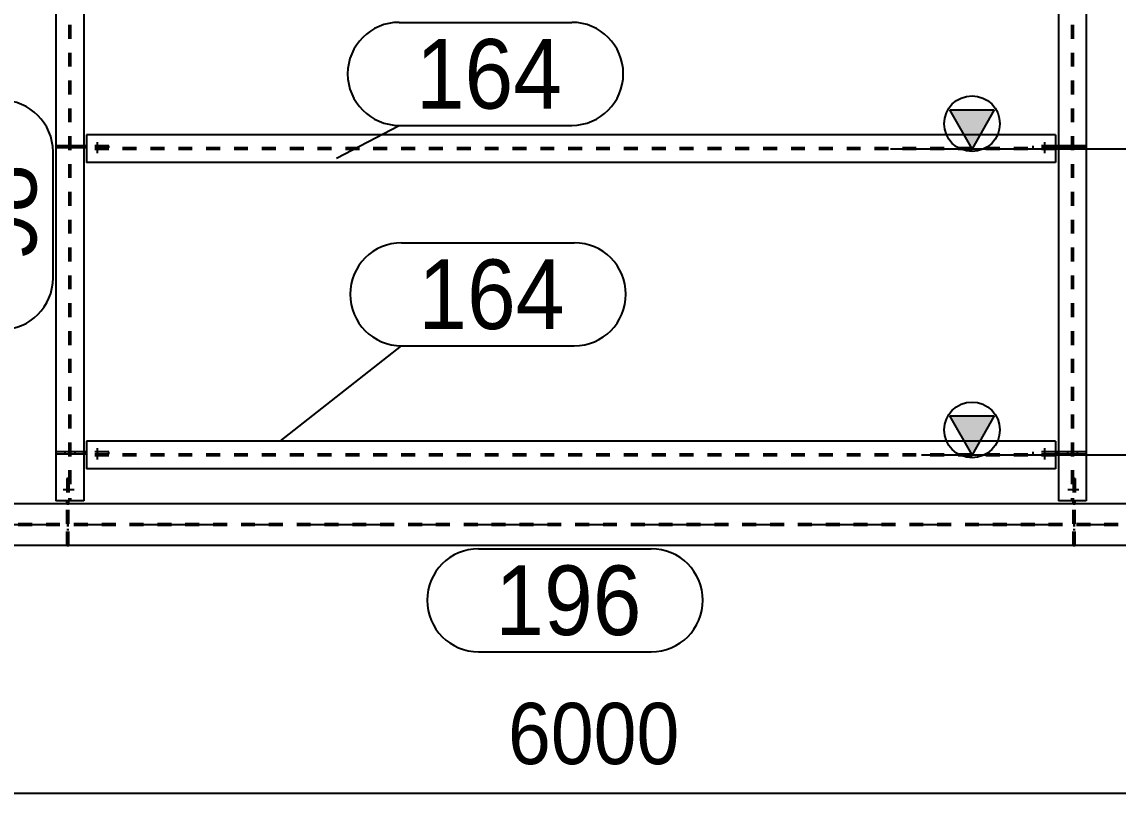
# Model space of a CAD drawing. Header units: millimetres. Extents: x 0 to 594, y 0 to 420.
# Drawn here: x 198.91 to 238.27, y 170.14 to 197.84 of the extents above; entities that cross this region are included whole.
import ezdxf

# ---------------------------------------------------------------- set-up
doc = ezdxf.new("R2010")
doc.units = ezdxf.units.MM
doc.header["$MEASUREMENT"] = 0
for name, pattern in [('XKITLINE00', [0]), ('XKITLINE02', [4, 2, -2]), ('XKITLINE03', [6, 3, -1, 1, -1]), ('XKITLINE04', [3, 0.5, -0.5, 0.5, -0.5, 0.5, -0.5])]:
    doc.linetypes.add(name, pattern=pattern)
for name, color, linetype in [('dimension', 7, 'Continuous'), ('grid', 7, 'Continuous'), ('mark', 7, 'Continuous'), ('part1', 7, 'Continuous')]:
    doc.layers.add(name, color=color, linetype=linetype)
doc.styles.add('STYLE_1', font='ARIAL.TTF', dxfattribs={"height": 0.2})
doc.styles.add('STYLE_2', font='ARIAL.TTF', dxfattribs={"height": 0.2})

# ---------------------------------------------------------------- blocks, each defined once
blk = doc.blocks.new('*D834')
at = {"layer": 'mark', "color": 1, "linetype": 'XKITLINE00'}
for p, q in [((241.742, 1318.066), (247.94, 1318.066)), ((241.742, 1314.366), (247.94, 1314.366))]:
    blk.add_line(p, q, dxfattribs=at)
for centre, start, end in [((241.742, 1316.216), 90, -90), ((247.94, 1316.216), -90, 90)]:
    blk.add_arc(centre, 1.85, start, end, dxfattribs=at)
at = {"layer": 'mark', "color": 1, "style": 'STYLE_2', "width": 0.9}
blk.add_text('196', height=2.5, dxfattribs=at).set_placement((242.342, 1314.966))
blk = doc.blocks.new('*D838')
at = {"layer": 'mark', "color": 1, "linetype": 'XKITLINE00'}
for p, q in [((238.887, 1336.975), (245.086, 1336.975)), ((236.637, 1332.093), (238.887, 1333.275)), ((238.887, 1333.275), (245.086, 1333.275)), ((238.887, 1333.275), (238.887, 1333.275))]:
    blk.add_line(p, q, dxfattribs=at)
for centre, start, end in [((238.887, 1335.125), 90, -90), ((245.086, 1335.125), -90, 90)]:
    blk.add_arc(centre, 1.85, start, end, dxfattribs=at)
at = {"layer": 'mark', "color": 1, "style": 'STYLE_2', "width": 0.9}
blk.add_text('164', height=2.5, dxfattribs=at).set_placement((239.487, 1333.875))
blk = doc.blocks.new('*D839')
at = {"layer": 'mark', "color": 1, "linetype": 'XKITLINE00'}
for p, q in [((238.977, 1329.057), (245.176, 1329.057)), ((234.618, 1321.93), (238.977, 1325.357)), ((238.977, 1325.357), (245.176, 1325.357)), ((238.977, 1325.357), (238.977, 1325.357))]:
    blk.add_line(p, q, dxfattribs=at)
for centre, start, end in [((238.977, 1327.207), 90, -90), ((245.176, 1327.207), -90, 90)]:
    blk.add_arc(centre, 1.85, start, end, dxfattribs=at)
at = {"layer": 'mark', "color": 1, "style": 'STYLE_2', "width": 0.9}
blk.add_text('164', height=2.5, dxfattribs=at).set_placement((239.577, 1325.957))
blk = doc.blocks.new('*D840')
at = {"layer": 'part1', "color": 0, "linetype": 'XKITLINE00'}
for p, q in [((227.558, 1351.885), (226.558, 1351.885)), ((226.558, 1351.885), (226.558, 1319.785)), ((227.558, 1351.885), (227.558, 1319.785)), ((227.058, 1348.885), (226.258, 1350.285)), ((226.258, 1350.285), (227.858, 1350.285)), ((227.858, 1350.285), (227.058, 1348.885)), ((227.558, 1319.785), (226.558, 1319.785))]:
    blk.add_line(p, q, dxfattribs=at)
at = {"layer": 'part1', "color": 2, "linetype": 'XKITLINE04'}
for p, q in [((227.031, 1351.885), (227.031, 1319.785)), ((227.086, 1351.885), (227.086, 1319.785))]:
    blk.add_line(p, q, dxfattribs=at)
at = {"layer": 'part1', "color": 0, "linetype": 'XKITLINE00'}
blk.add_circle((227.058, 1349.785), 1, dxfattribs=at)
at = {"layer": 'part1', "color": 0}
blk.add_solid([(226.258, 1350.285), (227.858, 1350.285), (226.258, 1350.285), (227.058, 1348.885)], dxfattribs=at)
blk = doc.blocks.new('*D841')
at = {"layer": 'part1', "color": 0, "linetype": 'XKITLINE00'}
for p, q in [((259.458, 1332.435), (258.658, 1333.835)), ((258.658, 1333.835), (260.258, 1333.835)), ((260.258, 1333.835), (259.458, 1332.435)), ((227.658, 1332.935), (227.658, 1331.935)), ((262.458, 1332.935), (227.658, 1332.935)), ((262.458, 1332.935), (262.458, 1331.935)), ((262.458, 1331.935), (227.658, 1331.935))]:
    blk.add_line(p, q, dxfattribs=at)
at = {"layer": 'part1', "color": 2, "linetype": 'XKITLINE04'}
for p, q in [((262.458, 1332.462), (227.658, 1332.462)), ((262.458, 1332.407), (227.658, 1332.407))]:
    blk.add_line(p, q, dxfattribs=at)
at = {"layer": 'part1', "color": 0, "linetype": 'XKITLINE00'}
blk.add_circle((259.458, 1333.335), 1, dxfattribs=at)
at = {"layer": 'part1', "color": 0}
blk.add_solid([(258.658, 1333.835), (260.258, 1333.835), (258.658, 1333.835), (259.458, 1332.435)], dxfattribs=at)
blk = doc.blocks.new('*D842')
at = {"layer": 'part1', "color": 0, "linetype": 'XKITLINE00'}
for p, q in [((259.458, 1321.435), (258.658, 1322.835)), ((258.658, 1322.835), (260.258, 1322.835)), ((260.258, 1322.835), (259.458, 1321.435)), ((227.658, 1321.935), (227.658, 1320.935)), ((262.458, 1321.935), (227.658, 1321.935)), ((262.458, 1321.935), (262.458, 1320.935)), ((262.458, 1320.935), (227.658, 1320.935))]:
    blk.add_line(p, q, dxfattribs=at)
at = {"layer": 'part1', "color": 2, "linetype": 'XKITLINE04'}
for p, q in [((262.458, 1321.462), (227.658, 1321.462)), ((262.458, 1321.407), (227.658, 1321.407))]:
    blk.add_line(p, q, dxfattribs=at)
at = {"layer": 'part1', "color": 0, "linetype": 'XKITLINE00'}
blk.add_circle((259.458, 1322.335), 1, dxfattribs=at)
at = {"layer": 'part1', "color": 0}
blk.add_solid([(258.658, 1322.835), (260.258, 1322.835), (258.658, 1322.835), (259.458, 1321.435)], dxfattribs=at)
blk = doc.blocks.new('*D850')
at = {"layer": 'dimension', "color": 1, "linetype": 'XKITLINE00'}
blk.add_line((216.058, 1309.29), (276.058, 1309.29), dxfattribs=at)
at = {"layer": 'dimension', "color": 1, "style": 'STYLE_1', "width": 0.9}
blk.add_text('6000', height=2.2, dxfattribs=at).set_placement((242.795, 1310.33))
blk = doc.blocks.new('*D885')
at = {"layer": 'grid', "color": 4, "linetype": 'XKITLINE03'}
blk.add_line((205.693, 1318.935), (289.778, 1318.935), dxfattribs=at)
blk = doc.blocks.new('*D892')
at = {"layer": 'part1', "color": 0, "linetype": 'XKITLINE00'}
for p, q in [((272.788, 1319.685), (219.328, 1319.685)), ((272.788, 1318.185), (219.328, 1318.185))]:
    blk.add_line(p, q, dxfattribs=at)
at = {"layer": 'part1', "color": 2, "linetype": 'XKITLINE04'}
for p, q in [((272.708, 1318.967), (219.408, 1318.967)), ((271.708, 1318.902), (219.408, 1318.902)), ((272.708, 1318.902), (219.728, 1318.902))]:
    blk.add_line(p, q, dxfattribs=at)
blk = doc.blocks.new('*D896')
at = {"layer": 'part1', "color": 0, "linetype": 'XKITLINE00'}
for p, q in [((263.558, 1351.885), (262.558, 1351.885)), ((262.558, 1351.885), (262.558, 1319.785)), ((263.558, 1351.885), (263.558, 1319.785)), ((263.058, 1348.885), (262.258, 1350.285)), ((262.258, 1350.285), (263.858, 1350.285)), ((263.858, 1350.285), (263.058, 1348.885)), ((263.558, 1319.785), (262.558, 1319.785))]:
    blk.add_line(p, q, dxfattribs=at)
at = {"layer": 'part1', "color": 2, "linetype": 'XKITLINE04'}
for p, q in [((263.031, 1351.885), (263.031, 1319.785)), ((263.086, 1351.885), (263.086, 1319.785))]:
    blk.add_line(p, q, dxfattribs=at)
at = {"layer": 'part1', "color": 0, "linetype": 'XKITLINE00'}
blk.add_circle((263.058, 1349.785), 1, dxfattribs=at)
at = {"layer": 'part1', "color": 0}
blk.add_solid([(262.258, 1350.285), (263.858, 1350.285), (262.258, 1350.285), (263.058, 1348.885)], dxfattribs=at)
blk = doc.blocks.new('*D903')
at = {"layer": 'mark', "color": 1, "linetype": 'XKITLINE00'}
for p, q in [((222.758, 1327.79), (222.758, 1332.323)), ((226.458, 1327.79), (226.458, 1332.323))]:
    blk.add_line(p, q, dxfattribs=at)
for centre, start, end in [((224.608, 1332.323), 0, 180), ((224.608, 1327.79), 180, 0)]:
    blk.add_arc(centre, 1.85, start, end, dxfattribs=at)
at = {"layer": 'mark', "color": 1, "style": 'STYLE_2', "width": 0.9}
blk.add_text('98', height=2.5, rotation=90.0002, dxfattribs=at).set_placement((225.858, 1328.39))
blk = doc.blocks.new('*D905')
at = {"layer": 'part1', "color": 2, "linetype": 'XKITLINE04'}
for p, q in [((226.951, 1320.585), (226.951, 1319.785)), ((227.031, 1320.585), (226.951, 1320.585)), ((226.951, 1320.585), (226.951, 1319.785)), ((227.031, 1320.585), (227.031, 1319.785)), ((227.031, 1320.585), (227.031, 1319.785)), ((226.951, 1319.735), (227.031, 1319.735)), ((227.031, 1319.685), (226.951, 1319.685)), ((226.951, 1318.967), (226.951, 1319.685)), ((226.951, 1319.685), (227.031, 1319.685)), ((226.951, 1319.685), (227.031, 1319.685)), ((226.951, 1318.967), (226.951, 1319.685)), ((227.031, 1318.967), (227.031, 1319.685)), ((227.031, 1318.967), (227.031, 1319.685)), ((226.951, 1319.117), (227.031, 1319.117)), ((226.951, 1319.117), (227.031, 1319.117)), ((227.031, 1318.967), (226.951, 1318.967))]:
    blk.add_line(p, q, dxfattribs=at)
at = {"layer": 'part1', "color": 0, "linetype": 'XKITLINE00'}
for p, q in [((226.951, 1319.685), (226.951, 1319.785)), ((226.951, 1319.735), (227.031, 1319.735)), ((227.031, 1319.685), (227.031, 1319.785))]:
    blk.add_line(p, q, dxfattribs=at)
blk = doc.blocks.new('*D906')
at = {"layer": 'part1', "color": 2, "linetype": 'XKITLINE04'}
for p, q in [((226.951, 1318.185), (226.951, 1318.902)), ((226.951, 1318.902), (227.031, 1318.902)), ((226.951, 1318.902), (227.031, 1318.902)), ((226.951, 1318.752), (227.031, 1318.752)), ((226.951, 1318.752), (227.031, 1318.752)), ((227.031, 1318.185), (227.031, 1318.902)), ((226.951, 1318.185), (227.031, 1318.185)), ((226.951, 1318.185), (227.031, 1318.185))]:
    blk.add_line(p, q, dxfattribs=at)
blk = doc.blocks.new('*D915')
at = {"layer": 'part1', "color": 2, "linetype": 'XKITLINE04'}
for p, q in [((227.031, 1321.548), (226.558, 1321.548)), ((226.558, 1321.548), (226.558, 1321.468)), ((227.031, 1321.468), (226.558, 1321.468)), ((226.881, 1321.548), (226.881, 1321.468)), ((227.031, 1321.548), (227.031, 1321.468))]:
    blk.add_line(p, q, dxfattribs=at)
blk = doc.blocks.new('*D916')
at = {"layer": 'part1', "color": 2, "linetype": 'XKITLINE04'}
for p, q in [((227.031, 1332.542), (226.558, 1332.542)), ((226.558, 1332.542), (226.558, 1332.462)), ((227.031, 1332.462), (226.558, 1332.462)), ((226.881, 1332.542), (226.881, 1332.462)), ((227.031, 1332.542), (227.031, 1332.462))]:
    blk.add_line(p, q, dxfattribs=at)
blk = doc.blocks.new('*D917')
at = {"layer": 'part1', "color": 0, "linetype": 'XKITLINE02'}
blk.add_line((227.218, 1320.185), (226.818, 1320.185), dxfattribs=at)
blk.add_line((227.218, 1320.185), (226.818, 1320.185), dxfattribs=at)
blk = doc.blocks.new('*D924')
at = {"layer": 'part1', "color": 0, "linetype": 'XKITLINE02'}
blk.add_line((228.058, 1321.278), (228.058, 1321.678), dxfattribs=at)
blk.add_line((228.058, 1321.278), (228.058, 1321.678), dxfattribs=at)
blk = doc.blocks.new('*D925')
at = {"layer": 'part1', "color": 2, "linetype": 'XKITLINE04'}
for p, q in [((227.086, 1321.548), (227.086, 1321.468)), ((227.608, 1321.548), (227.086, 1321.548)), ((227.608, 1321.468), (227.086, 1321.468)), ((227.236, 1321.548), (227.236, 1321.468)), ((227.558, 1321.468), (227.558, 1321.548)), ((227.558, 1321.468), (227.558, 1321.548)), ((227.558, 1321.468), (227.558, 1321.548)), ((227.558, 1321.468), (227.558, 1321.548)), ((227.608, 1321.468), (227.608, 1321.548)), ((228.458, 1321.548), (227.658, 1321.548)), ((228.458, 1321.468), (227.658, 1321.468)), ((228.458, 1321.468), (228.458, 1321.548)), ((228.458, 1321.468), (228.458, 1321.548))]:
    blk.add_line(p, q, dxfattribs=at)
at = {"layer": 'part1', "color": 0, "linetype": 'XKITLINE00'}
for p, q in [((227.658, 1321.548), (227.558, 1321.548)), ((227.658, 1321.468), (227.558, 1321.468)), ((227.608, 1321.468), (227.608, 1321.548))]:
    blk.add_line(p, q, dxfattribs=at)
blk = doc.blocks.new('*D926')
at = {"layer": 'part1', "color": 0, "linetype": 'XKITLINE02'}
blk.add_line((228.058, 1332.275), (228.058, 1332.675), dxfattribs=at)
blk.add_line((228.058, 1332.275), (228.058, 1332.675), dxfattribs=at)
blk = doc.blocks.new('*D927')
at = {"layer": 'part1', "color": 2, "linetype": 'XKITLINE04'}
for p, q in [((227.086, 1332.542), (227.086, 1332.462)), ((227.608, 1332.542), (227.086, 1332.542)), ((227.608, 1332.462), (227.086, 1332.462)), ((227.236, 1332.542), (227.236, 1332.462)), ((227.558, 1332.462), (227.558, 1332.542)), ((227.558, 1332.462), (227.558, 1332.542)), ((227.558, 1332.462), (227.558, 1332.542)), ((227.558, 1332.462), (227.558, 1332.542)), ((227.608, 1332.462), (227.608, 1332.542)), ((228.458, 1332.542), (227.658, 1332.542)), ((228.458, 1332.462), (227.658, 1332.462)), ((228.458, 1332.462), (228.458, 1332.542)), ((228.458, 1332.462), (228.458, 1332.542))]:
    blk.add_line(p, q, dxfattribs=at)
at = {"layer": 'part1', "color": 0, "linetype": 'XKITLINE00'}
for p, q in [((227.658, 1332.542), (227.558, 1332.542)), ((227.658, 1332.462), (227.558, 1332.462)), ((227.608, 1332.462), (227.608, 1332.542))]:
    blk.add_line(p, q, dxfattribs=at)
blk = doc.blocks.new('*D950')
at = {"layer": 'dimension', "color": 1, "linetype": 'XKITLINE00'}
for p, q in [((268.391, 1323.435), (268.641, 1321.435)), ((268.391, 1323.435), (268.891, 1323.435)), ((268.891, 1323.435), (268.641, 1321.435)), ((257.643, 1321.435), (270.641, 1321.435)), ((268.641, 1318.935), (268.641, 1321.435)), ((268.391, 1316.935), (268.641, 1318.935)), ((268.891, 1316.935), (268.641, 1318.935)), ((268.903, 1318.935), (270.641, 1318.935)), ((268.891, 1316.935), (268.391, 1316.935))]:
    blk.add_line(p, q, dxfattribs=at)
at = {"layer": 'dimension', "color": 1}
for points in [[(268.641, 1321.435), (268.391, 1323.435), (268.641, 1321.435), (268.891, 1323.435)], [(268.641, 1318.935), (268.891, 1316.935), (268.641, 1318.935), (268.391, 1316.935)]]:
    blk.add_solid(points, dxfattribs=at)
at = {"layer": 'dimension', "color": 1, "style": 'STYLE_1', "width": 0.9}
blk.add_text('250', height=2.5, rotation=90.0002, dxfattribs=at).set_placement((267.541, 1317.403))
blk = doc.blocks.new('*D951')
at = {"layer": 'dimension', "color": 1, "linetype": 'XKITLINE00'}
for p, q in [((256.536, 1332.435), (270.991, 1332.435)), ((268.391, 1330.435), (268.641, 1332.435)), ((268.641, 1321.435), (268.641, 1332.435)), ((268.891, 1330.435), (268.641, 1332.435)), ((268.891, 1330.435), (268.391, 1330.435)), ((268.391, 1323.435), (268.641, 1321.435)), ((268.391, 1323.435), (268.891, 1323.435)), ((268.891, 1323.435), (268.641, 1321.435)), ((257.643, 1321.435), (270.991, 1321.435))]:
    blk.add_line(p, q, dxfattribs=at)
at = {"layer": 'dimension', "color": 1}
for points in [[(268.641, 1332.435), (268.891, 1330.435), (268.641, 1332.435), (268.391, 1330.435)], [(268.641, 1321.435), (268.391, 1323.435), (268.641, 1321.435), (268.891, 1323.435)]]:
    blk.add_solid(points, dxfattribs=at)
at = {"layer": 'dimension', "color": 1, "style": 'STYLE_1', "width": 0.9}
blk.add_text('1100', height=2.5, rotation=90.0002, dxfattribs=at).set_placement((272.241, 1323.226))
blk = doc.blocks.new('*D979')
at = {"layer": 'part1', "color": 2, "linetype": 'XKITLINE04'}
for p, q in [((263.086, 1318.185), (263.086, 1318.902)), ((263.086, 1318.902), (263.166, 1318.902)), ((263.086, 1318.902), (263.166, 1318.902)), ((263.086, 1318.752), (263.166, 1318.752)), ((263.086, 1318.752), (263.166, 1318.752)), ((263.166, 1318.185), (263.166, 1318.902)), ((263.086, 1318.185), (263.166, 1318.185)), ((263.086, 1318.185), (263.166, 1318.185))]:
    blk.add_line(p, q, dxfattribs=at)
blk = doc.blocks.new('*D981')
at = {"layer": 'part1', "color": 0, "linetype": 'XKITLINE02'}
blk.add_line((263.298, 1320.185), (262.898, 1320.185), dxfattribs=at)
blk.add_line((263.298, 1320.185), (262.898, 1320.185), dxfattribs=at)
blk = doc.blocks.new('*D982')
at = {"layer": 'part1', "color": 2, "linetype": 'XKITLINE04'}
for p, q in [((263.086, 1320.585), (263.086, 1319.785)), ((263.166, 1320.585), (263.086, 1320.585)), ((263.166, 1320.585), (263.166, 1319.785)), ((263.086, 1319.735), (263.166, 1319.735)), ((263.086, 1319.687), (263.086, 1319.694)), ((263.086, 1319.685), (263.086, 1319.687)), ((263.086, 1318.967), (263.086, 1319.685)), ((263.166, 1319.685), (263.086, 1319.685)), ((263.086, 1319.685), (263.166, 1319.685)), ((263.086, 1319.685), (263.166, 1319.685)), ((263.166, 1319.687), (263.166, 1319.694)), ((263.166, 1319.685), (263.166, 1319.687)), ((263.166, 1318.967), (263.166, 1319.685)), ((263.086, 1319.117), (263.166, 1319.117)), ((263.086, 1319.117), (263.166, 1319.117)), ((263.166, 1318.967), (263.086, 1318.967))]:
    blk.add_line(p, q, dxfattribs=at)
at = {"layer": 'part1', "color": 0, "linetype": 'XKITLINE00'}
for p, q in [((263.086, 1319.735), (263.086, 1319.785)), ((263.086, 1319.735), (263.166, 1319.735)), ((263.086, 1319.685), (263.086, 1319.735)), ((263.166, 1319.735), (263.166, 1319.785)), ((263.166, 1319.685), (263.166, 1319.735))]:
    blk.add_line(p, q, dxfattribs=at)
blk = doc.blocks.new('*D1003')
at = {"layer": 'part1', "color": 0, "linetype": 'XKITLINE02'}
blk.add_line((262.058, 1321.676), (262.058, 1321.276), dxfattribs=at)
blk.add_line((262.058, 1321.676), (262.058, 1321.276), dxfattribs=at)
blk = doc.blocks.new('*D1004')
at = {"layer": 'part1', "color": 2, "linetype": 'XKITLINE04'}
for p, q in [((263.086, 1321.545), (263.086, 1321.465)), ((263.558, 1321.545), (263.086, 1321.545)), ((263.558, 1321.465), (263.086, 1321.465)), ((263.236, 1321.545), (263.236, 1321.465)), ((263.558, 1321.545), (263.558, 1321.465))]:
    blk.add_line(p, q, dxfattribs=at)
blk = doc.blocks.new('*D1005')
at = {"layer": 'part1', "color": 2, "linetype": 'XKITLINE04'}
for p, q in [((261.658, 1321.465), (261.658, 1321.545)), ((261.658, 1321.465), (261.658, 1321.545)), ((262.458, 1321.545), (261.658, 1321.545)), ((262.458, 1321.465), (261.658, 1321.465)), ((262.508, 1321.465), (262.508, 1321.545)), ((263.031, 1321.545), (262.558, 1321.545)), ((263.031, 1321.545), (262.558, 1321.545)), ((262.558, 1321.465), (262.558, 1321.545)), ((262.558, 1321.465), (262.558, 1321.545)), ((262.558, 1321.465), (262.558, 1321.545)), ((262.558, 1321.465), (262.558, 1321.545)), ((263.031, 1321.465), (262.558, 1321.465)), ((263.031, 1321.465), (262.558, 1321.465)), ((262.881, 1321.545), (262.881, 1321.465)), ((263.031, 1321.545), (263.031, 1321.465))]:
    blk.add_line(p, q, dxfattribs=at)
at = {"layer": 'part1', "color": 0, "linetype": 'XKITLINE00'}
for p, q in [((262.558, 1321.545), (262.458, 1321.545)), ((262.558, 1321.465), (262.458, 1321.465)), ((262.508, 1321.465), (262.508, 1321.545))]:
    blk.add_line(p, q, dxfattribs=at)
blk = doc.blocks.new('*D1009')
at = {"layer": 'part1', "color": 2, "linetype": 'XKITLINE04'}
for p, q in [((261.658, 1332.465), (261.658, 1332.545)), ((261.658, 1332.465), (261.658, 1332.545)), ((262.458, 1332.545), (261.658, 1332.545)), ((262.458, 1332.465), (261.658, 1332.465)), ((262.508, 1332.465), (262.508, 1332.545)), ((263.031, 1332.545), (262.558, 1332.545)), ((263.031, 1332.545), (262.558, 1332.545)), ((262.558, 1332.465), (262.558, 1332.545)), ((262.558, 1332.465), (262.558, 1332.545)), ((262.558, 1332.465), (262.558, 1332.545)), ((262.558, 1332.465), (262.558, 1332.545)), ((263.031, 1332.465), (262.558, 1332.465)), ((263.031, 1332.465), (262.558, 1332.465)), ((262.881, 1332.545), (262.881, 1332.465)), ((263.031, 1332.545), (263.031, 1332.465))]:
    blk.add_line(p, q, dxfattribs=at)
at = {"layer": 'part1', "color": 0, "linetype": 'XKITLINE00'}
for p, q in [((262.558, 1332.545), (262.458, 1332.545)), ((262.558, 1332.465), (262.458, 1332.465)), ((262.508, 1332.465), (262.508, 1332.545))]:
    blk.add_line(p, q, dxfattribs=at)
blk = doc.blocks.new('*D1010')
at = {"layer": 'part1', "color": 0, "linetype": 'XKITLINE02'}
blk.add_line((262.058, 1332.676), (262.058, 1332.276), dxfattribs=at)
blk.add_line((262.058, 1332.676), (262.058, 1332.276), dxfattribs=at)
blk = doc.blocks.new('*D1011')
at = {"layer": 'part1', "color": 2, "linetype": 'XKITLINE04'}
for p, q in [((263.086, 1332.545), (263.086, 1332.465)), ((263.558, 1332.545), (263.086, 1332.545)), ((263.558, 1332.465), (263.086, 1332.465)), ((263.236, 1332.545), (263.236, 1332.465)), ((263.558, 1332.545), (263.558, 1332.465))]:
    blk.add_line(p, q, dxfattribs=at)

msp = doc.modelspace()

# ---------------------------------------------------------------- block references
at = {"layer": 'dimension'}
for name in ['*D951', '*D950', '*D850']:
    msp.add_blockref(name, (-26.435, -1139.151), dxfattribs=at)
at = {"layer": 'grid'}
msp.add_blockref('*D885', (-26.435, -1139.151), dxfattribs=at)
at = {"layer": 'mark'}
for name in ['*D838', '*D903', '*D839', '*D834']:
    msp.add_blockref(name, (-26.435, -1139.151), dxfattribs=at)
at = {"layer": 'part1'}
for name in ['*D840', '*D896', '*D841', '*D916', '*D927', '*D926', '*D1009', '*D1010', '*D1011', '*D842', '*D915', '*D925', '*D924', '*D1005', '*D1003', '*D1004', '*D892', '*D905', '*D982', '*D917', '*D981', '*D906', '*D979']:
    msp.add_blockref(name, (-26.435, -1139.151), dxfattribs=at)

doc.saveas('drawing.dxf')
